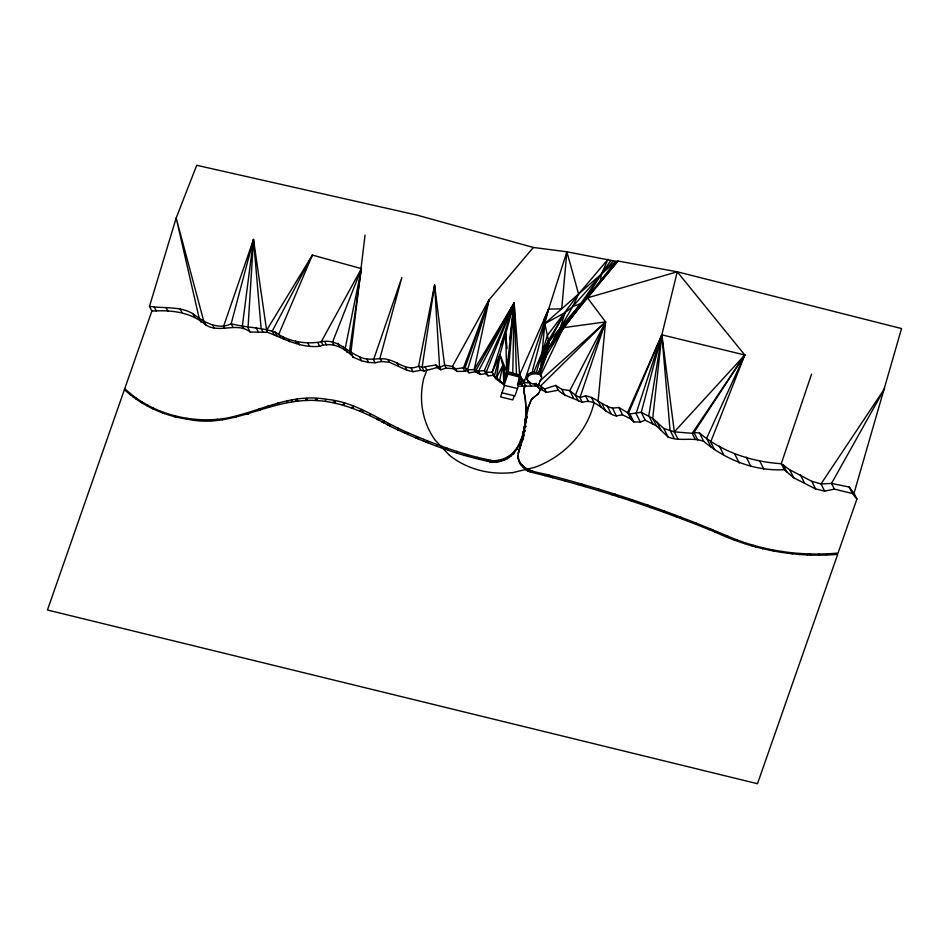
<?xml version="1.0" encoding="UTF-8"?>
<svg xmlns="http://www.w3.org/2000/svg" width="949" height="949" viewBox="0 0 949 949"><rect width="100%" height="100%" fill="white"/><g stroke="black" fill="none" stroke-linecap="round" stroke-linejoin="round"><path stroke-width="1.42" d="M535.58 395.947L534.251 397.05L536.387 395.401M536.114 383.337L535.912 385.152C538.676 384.452 538.38 387.821 536.576 385.235L536.114 383.337L535.141 384.262C531.06 384.108 526.553 381.747 526.565 377.144L527.478 374.523C531.191 372.067 536.802 371.213 540.503 374.06L541.582 377.773L537.798 386.504L539.151 384.713L538.652 383.693M493.089 460.728C524.073 460.265 527.668 421.356 525.117 397.275C523.967 394.594 523.113 386.385 524.833 386.836C523.196 389.292 524.251 392.613 524.833 395.294C528.308 419.766 524.738 461.594 493.077 462.234L493.089 460.728C463.563 455.247 435.128 444.429 407.607 432.542C380.525 421.095 356.183 401.688 325.934 399.268C289.884 392.661 257.701 412.851 223.395 418.699C188.258 423.349 150.784 413.195 124.734 388.663L151.864 311.07L149.491 306.337L176.182 217.997L196.728 165.28L417.643 215.281L533.362 247.464L566.873 251.782L615.865 261.343L617.977 261.046L677.242 271.794L901.55 328.556L854.029 493.266L856.923 499.032L838.026 553.065C800.659 556.458 762.379 551.025 727.836 536.209C669.804 511.321 609.875 490.93 548.759 475.069C538.676 472.163 523.872 471.831 519.02 460.324C515.687 451.748 522.923 443.42 523.86 434.998L523.599 435.888L527.573 410.893L527.43 411.629M493.077 462.234C457.382 455.532 422.91 441.949 390.169 426.243C362.091 410.454 330.821 396.718 297.772 401.178C260.726 405.164 226.253 427.904 187.76 419.185C164.592 416.125 142.469 405.899 125.09 390.3L124.734 388.663L47.45 610.005L757.492 783.72L837.694 554.323C795.736 557.941 753.198 549.886 715.095 532.045C655.095 507.383 593.196 487.418 530.206 471.95L530.218 470.336L529.637 471.807L526.707 470.372L520.254 463.931C518.688 462.234 517.585 455.283 517.846 455.923M490.313 462.151L490.336 460.502L489.269 461.89M856.923 499.032L852.439 493.539L834.373 489.126L824.657 491.143L815.618 488.937L793.684 477.762L784.254 469.684C754.811 471.297 726.139 460.04 703.684 441.344C692.165 436.908 679.555 441.866 668.084 437.003L656.53 426.006L645.201 420.193L640.326 422.044L633.813 421.902L630.86 419.007L622.532 414.784L616.399 415.935C604.062 413.693 596.162 397.24 582.378 402.412C574.335 398.272 565.023 396.694 558.202 390.217L546.363 392.423L538.842 388.046L536.992 386.065L525.829 386.172L519.637 374.879L512.768 373.099L514.168 302.873L474.215 369.6L467.525 369.813L465.152 367.583L455.698 368.829L452.4 366.456L444.559 365.104L439.648 367.5L435.769 364.962L422.103 367.275L418.639 366.112C407.548 371.747 398.295 361.96 387.963 359.552C378.437 356.943 368.746 361.913 359.434 356.67C346.504 351.379 337.037 338.366 321.213 341.794C305.459 344.629 288.235 341.664 275.139 332.126C260.726 327.275 245.803 327.737 231.188 323.739C217.914 330.489 203.489 321.948 193.038 313.763C179.717 305.91 164.13 308.674 149.491 306.337M141.852 402.839L141.875 401.795L141.211 402.435M511.416 455.947L511.464 454.654M520.871 444.903L521.274 443.752L518.237 453.824M522.591 386.101L521.582 384.072L521.843 378.734L518.842 379.695L517.513 384.535L518.332 386.172L514.916 395.947L501.985 392.791M335.211 403.242L335.353 400.751L332.767 402.483M514.204 395.78L512.768 399.897L500.55 396.907L504.571 385.389L503.955 384.155L506.707 371.711L507.49 360.193M518.878 445.128L519.186 444.31M522.852 432.637L523.207 431.249M512.768 373.099L508.332 371.676L514.168 302.873L476.196 369.968L477.762 373.087M277.582 404.452L277.749 402.684L278.757 404.227M538.617 373.348L547.775 349.398L572.733 306.563L578.582 294.036L566.873 251.782L561.713 308.816L548.629 309.125L519.637 374.879L518.842 379.695L521.582 384.072L524.038 382.589L529.34 382.886L530.954 386.124M527.929 408.497C526.541 413.894 530.669 397.216 533.623 397.584M528.237 407.56L530.966 400.632M538.83 392.981L539.269 392.21M517.502 388.556L504.571 385.389L495.686 378.556L493.694 375.318L488.023 375.84L485.817 373.669L480.23 374.416L475.295 371.759L469.055 372.85L466.611 370.49L464.844 371.308L457.003 371.439L453.515 368.675L446.077 368.141L440.763 369.73L437.074 367.571L424.001 371.059L420.715 370.264L413.04 371.711L406.907 370.205L389.304 362.221L381.64 361.498L375.033 362.743L368.603 362.482L361.474 360.739L353.064 357.192L350.857 352.803L365.033 235.174M504.239 384.725L507.917 374.12L506.707 371.711L514.168 302.873L478.545 371.047L480.23 374.416M509.732 339.671L514.168 302.873L484.298 370.632L485.817 373.669M528.379 471.321L528.581 469.696L527.905 470.965M344.226 405.52L344.558 402.945L342.482 404.974M520.349 441L520.954 439.363M540.871 376.338L540.503 374.06M351.545 355.317C343.123 347.287 331.521 341.676 319.706 346.278C300.916 348.319 284.463 338.912 267.63 332.316L266.622 330.299L312.411 255.079L361.427 268.65L349.517 351.249L353.064 357.192M522.685 467.086L522.875 465.852L522.306 466.493M497.691 380.11L496.517 377.749L499.921 354.701L514.168 302.873L519.637 374.879L520.835 377.275L517.988 385.496M508.913 457.75L509.15 456.279L509.66 457.193M527.514 410.988L527.715 410.063M600.409 280.679L601.512 273.881L608.036 259.243L578.582 294.036L547.395 335.436L536.351 372.34M531.926 399.339L534.24 396.884M142.801 403.479L142.967 402.542M539.957 374.333L546.458 355.424L549.341 340.952L564.963 312.743L572.733 306.563L613.386 260.892M353.016 408.343L353.491 405.84L351.296 407.809M518.403 452.626L518.557 451.819M322.968 345.306L321.213 341.794L361.427 268.65L345.187 348.532L347.227 352.601M518.866 461.048L518.735 460.336M526.707 470.372L527.015 468.925L526.232 470.004M475.295 371.759L474.215 369.6L489.043 299.872L533.362 247.464M147.866 406.267L148.08 405.306L147.249 405.887M744.846 543.635L745.036 542.733M423.361 441.048L423.728 439.387M540.195 390.336L540.527 388.971L539.234 392.352M175.138 416.884L175.34 416.018L176.146 416.991M133.228 397.038L133.453 396.053M539.174 373.859L540.586 368.188L544.845 323.609L564.963 312.743L548.498 340.466L540.989 361.201L549.341 340.952L580.693 303.692L587.478 297.844L677.242 271.794L661.856 334.831L641.251 412.293L645.201 420.193M762.628 548.819L762.877 547.81M519.696 448.213L519.293 449.363M727.563 537.288L727.836 536.209M781.015 552.282L781.241 551.405M531.926 373.004L548.629 309.125L566.873 251.782M695.878 524.346L696.198 523.148M799.687 554.56L799.971 553.481M663.766 512.235L664.122 510.93M539.056 373.799L549.341 340.952L548.498 340.466L544.845 323.609L615.865 261.343L554.014 338.686L617.977 261.046L584.94 300.014L547.775 349.398M631.251 500.965L631.631 499.589M456.469 452.91L456.896 451.368M598.356 490.55L598.748 489.115M258.686 410.478L259.101 409.007L259.919 410.205M565.094 481.001L565.509 479.53M383.562 422.898L384.072 421.095L382.091 422.186M436.433 446.018L436.86 444.488M487.228 461.511L487.656 459.992M531.511 472.329L531.926 470.823M397.595 429.897L398.094 428.129M267.832 407.192L268.318 405.508L269.741 406.801M291.616 401.712L292.162 399.861M369.742 415.579L370.324 413.645M818.643 555.046L818.951 554.038M325.317 401.308L325.934 399.268M216.989 420.217L217.297 419.209M521.428 465.544L521.713 464.607L521.037 464.963M560.254 327.974L564.963 312.743M493.694 375.318L492.175 372.269L514.168 302.873L516.434 373.704M513.041 454.547L514.5 452.448M525.07 420.466L525.236 419.043M525.105 469.316L525.532 468.023L524.714 468.735M811.549 374.179L781.264 463.705L784.254 469.684M527.81 381.059L527.276 378.58L528.19 375.958C531.903 373.503 537.525 372.649 541.227 375.496L541.737 376.539M503.48 460.538L504.085 458.83L505.07 459.684M518.273 459.138L518.142 458.414M531.594 399.517L531.215 400.003L531.974 399.031M361.427 268.65L332.47 342.328L333.799 344.985M677.242 271.794L744.787 355.009L710.694 441.973L714.502 449.577M286.551 402.495L287.322 400.561L287.796 402.269M514.168 302.873L486.208 372.21L488.023 375.84M533.362 373.325L541.393 354.191L548.498 340.466L541.191 357.702M500.799 345.068L505.651 333.834L507.074 348.52M497.988 461.855L498.652 460.336L499.352 461.688M543.907 319.896L548.629 309.125L524.038 382.589L523.765 379.754M495.686 378.556L492.175 372.269L499.921 354.701L506.707 371.711L508.332 371.676M495.188 462.187L495.864 460.68L495.876 462.104M630.86 419.007L627.609 412.53L661.856 334.831L744.787 355.009L706.637 438.224L710.979 446.896M540.527 375.78L563.421 327.678L605.581 321.913L598.119 400.917L601.132 406.931M129.918 394.393L130.381 393.444L130.582 394.796M538.059 373.254L546.458 355.424L563.421 327.678M500.443 382.222L499.613 380.561L502.851 365.246L503.955 384.155L496.517 377.749L502.851 365.246L505.568 378.734M523.658 467.952L524.145 467.003M535.817 383.989L535.912 385.152L538.688 384.594L537.49 386.219L539.151 384.713M234.961 417.572L235.53 416.564L236.171 417.382M305.436 400.632L306.693 398.461L307.322 400.644M537.905 394.155L537.276 394.665L538.842 392.874M378.437 420.277L379.446 418.675L376.967 419.565M584.94 300.014L601.512 273.881M520.254 463.931L520.135 463.29M314.961 400.68L316.361 398.497L317.749 400.703M678.132 439.458L674.324 431.854L744.787 355.009L693.968 432.483L692.212 433.313L674.324 431.854L663.826 428.485L652.722 418.402L641.251 412.293L629.851 414.001L618.878 407.501L612.485 408.129C602.651 405.626 595.664 397.465 585.545 395.852L579.958 397.572L575.379 395.187L569.791 390.62L561.844 389.363L555.782 385.389L544.643 388.971L537.976 384.547M744.787 355.009L692.212 433.313L695.202 439.268M537.727 394.179L536.814 395.199M554.014 338.686L580.693 303.692L610.895 260.441M528.261 407.002L528.332 406.291M246.598 414.547L247.464 413.313L248.519 414.25M425.947 442.104L427.003 440.727L428.64 443.041M295.436 401.154L296.99 399.149L297.772 401.178M186.384 419.043L187.048 418.379L187.76 419.185M222.327 419.766L223.395 418.699L224.367 419.446M136.027 398.948L136.715 398.272L136.751 399.387M525.924 411.403L525.841 412.186M210.334 420.526L211.2 419.719L211.663 420.656M539.993 380.846L605.581 321.913L587.478 297.844M387.228 424.808L388.71 423.515L390.169 426.243M198.234 420.265L199.041 419.612L199.717 420.431M524.168 426.469L523.931 427.857M359.825 411.178L362.091 409.41L363.242 412.234M152.338 408.687L153.192 408.07L153.619 409.149M475.663 458.474L477.311 457.347L479.375 459.494M415.484 437.833L417.252 436.742L418.236 438.96M174.367 416.599L175.34 416.018M163.074 413.088L164.011 412.578L164.474 413.586M517.573 448.403L517.264 449.221M525.829 386.172L525.212 386.551M826.188 554.809L828.477 553.741M807.172 554.928L809.438 553.955L811.122 554.975M572.733 306.563L580.693 303.692M464.512 455.366L467.062 454.464L467.691 456.232M405.116 433.385L407.607 432.542L407.868 434.512M444.31 448.818L446.825 448.035L448.509 450.277M788.382 553.255L790.564 552.626L792.249 553.884M769.841 550.396L772 549.791L773.708 551.013M512.294 472.721L534.726 467.347A88.969 80.772 -26.6 0 0 594.098 402.673L591.405 397.275M535.556 384.179L537.881 385.436M734.289 540.017L736.353 539.649L737.978 541.191M751.845 545.782L753.886 545.461L755.523 546.956M151.864 311.07C170.974 309.86 190.939 311.889 205.779 324.961C219.492 333.787 237.143 321.581 250.168 332.02L267.63 332.316M524.856 422.175L524.738 423.064M517.513 384.535L521.582 384.072M544.335 475.556L548.759 475.069L552.615 477.679M611.381 494.607L615.237 494.239L618.285 496.742M577.526 484.5L582.176 484.215L585.248 486.671M644.134 505.366L647.918 505.153L650.967 507.656M518.332 386.172L525.77 386.041M676.495 516.968L680.208 516.932L683.244 519.435M492.175 372.269L486.208 372.21L484.298 370.632L478.545 371.047L474.215 369.6M708.429 529.423L712.07 529.566L715.095 532.045M854.029 493.266L849.189 487.039L831.514 483.421L821.027 483.895L811.798 481.321L789.698 469.791L781.264 463.705C751.81 461.807 722.225 452.151 699.52 433.017L693.968 432.483L697.681 439.873M507.917 374.12L520.835 377.275M124.402 389.885L125.09 390.3M496.517 377.749L494.417 376.041L499.921 354.701L505.781 375.804M449.565 455.461L434.939 439.885A88.969 80.772 -26.6 0 1 423.669 378.675L426.872 370.3L425.105 366.765M849.189 487.039L852.439 493.539M834.373 489.126L831.514 483.421L884.634 388.544L821.027 483.895L824.657 491.143M811.798 481.321L815.618 488.937M800.422 474.903L804.645 483.349M789.698 469.791L793.684 477.762M783.269 464.939L786.685 471.76M759.935 461.392L763.743 468.996M746.258 457.11L750.6 465.781M734.894 454.334L739.235 463.005M719.354 446.149L723.529 454.476M699.52 433.017L703.684 441.344M674.229 438.497L670.053 430.17L661.856 334.831L628.582 412.957L632.331 420.454M663.826 428.485L668.084 437.003M656.85 421.949L661.026 430.288M656.53 426.006L652.722 418.402L661.856 334.831L674.324 431.854M653.042 424.215L648.784 415.709L661.856 334.831L636.067 413.539L640.326 422.044M629.851 414.001L633.813 421.902M618.878 407.501L622.532 414.784M612.485 408.129L616.399 415.935M607.158 405.745L611.109 413.645M602.176 404.084L605.83 411.368M585.545 395.852L588.25 401.237M582.378 402.412L579.958 397.572L605.581 321.913L540.503 386.041L542.579 390.181M578.522 401.463L575.379 395.187L605.581 321.913L569.791 390.62L573.326 397.678M561.844 389.363L564.987 395.638M555.782 385.389L558.202 390.217M539.246 373.087L539.969 374.523M536.861 372.483L537.573 373.918M544.643 388.971L546.363 392.423M534.133 372.269L534.845 373.704M537.775 385.923L538.842 388.046M530.61 372.886L531.321 374.321M536.576 385.235L536.992 386.065M534.299 383.432L535.627 386.077M527.478 374.523L528.19 375.958M529.566 381.64L530.277 383.076M528.7 381.095L529.412 382.518M526.565 377.144L527.276 378.58M519.589 380.834L519.222 380.098L518.961 382.661M469.055 372.85L467.525 369.813L489.043 299.872L452.4 366.456L453.515 368.675M466.611 370.49L465.152 367.583L489.043 299.872L463.326 368.271L464.844 371.308M455.698 368.829L457.003 371.439M446.077 368.141L444.559 365.104L434.606 284.973L418.639 366.112L420.715 370.264M440.763 369.73L439.648 367.5L434.606 284.973L422.103 367.275L424.001 371.059M435.769 364.962L437.074 367.571M411.142 367.915L413.04 371.711M405.377 367.144L406.907 370.205M396.896 362.72L398.556 366.053M387.963 359.552L389.304 362.221M381.64 361.498L379.98 358.164L401.854 277.499L373.538 359.766L375.033 362.743M366.777 358.841L368.603 362.482M359.434 356.67L361.474 360.739M343.384 346.515L345.187 350.11M338.01 343.301L339.552 346.385M324.914 341.865L326.456 344.95M317.939 342.767L319.706 346.278M307.654 342.684L309.421 346.207M297.974 341.877L299.481 344.878M295.507 340.988L296.729 343.443M288.579 339.671L289.587 341.687M282.814 336.871L284.048 339.327M280.489 337.524L278.804 334.155L312.411 255.079L272.28 331.082L274.083 334.677M275.139 332.126L276.93 335.709M262.909 332.043L261.117 328.449L253.49 239.468L223.573 326.361L224.605 328.425M256.052 327.5L258.187 331.759M250.168 332.02L248.021 327.737L253.49 239.468L266.622 330.299M243.656 328.259L242.386 325.732L253.49 239.468L231.188 323.739L232.968 327.298M212.849 325.305L214.32 328.259M205.779 324.961L203.56 320.537L176.182 217.997L199.278 318.686L200.986 322.102M193.038 313.763L194.747 317.18M179.954 308.567L181.84 312.328M166.122 307.784L167.831 311.189M154.177 306.883L156.288 311.106M490.336 460.502L490.989 462.068M506.683 457.679L507.039 458.818M507.241 457.359L507.466 458.569M504.085 458.83L504.322 460.253M513.599 452.815L513.694 453.717M505.651 333.834L506.707 371.711M501.404 459.719L501.44 461.214M512.235 472.602A88.969 80.772 -26.6 0 1 449.506 455.342M526.944 416.931L526.849 417.999L526.944 416.931M526.41 421.427L526.304 422.53L526.41 421.427M525.746 425.935L525.544 427.074L525.746 425.935M524.868 430.478L524.667 431.605L524.868 430.478M522.662 439.257L522.33 440.407L522.662 439.257M538.012 385.092L537.668 386.302L538.012 385.092M519.827 375.674L507.312 372.613L507.715 373.42L520.23 376.48L519.827 375.674"/></g></svg>
